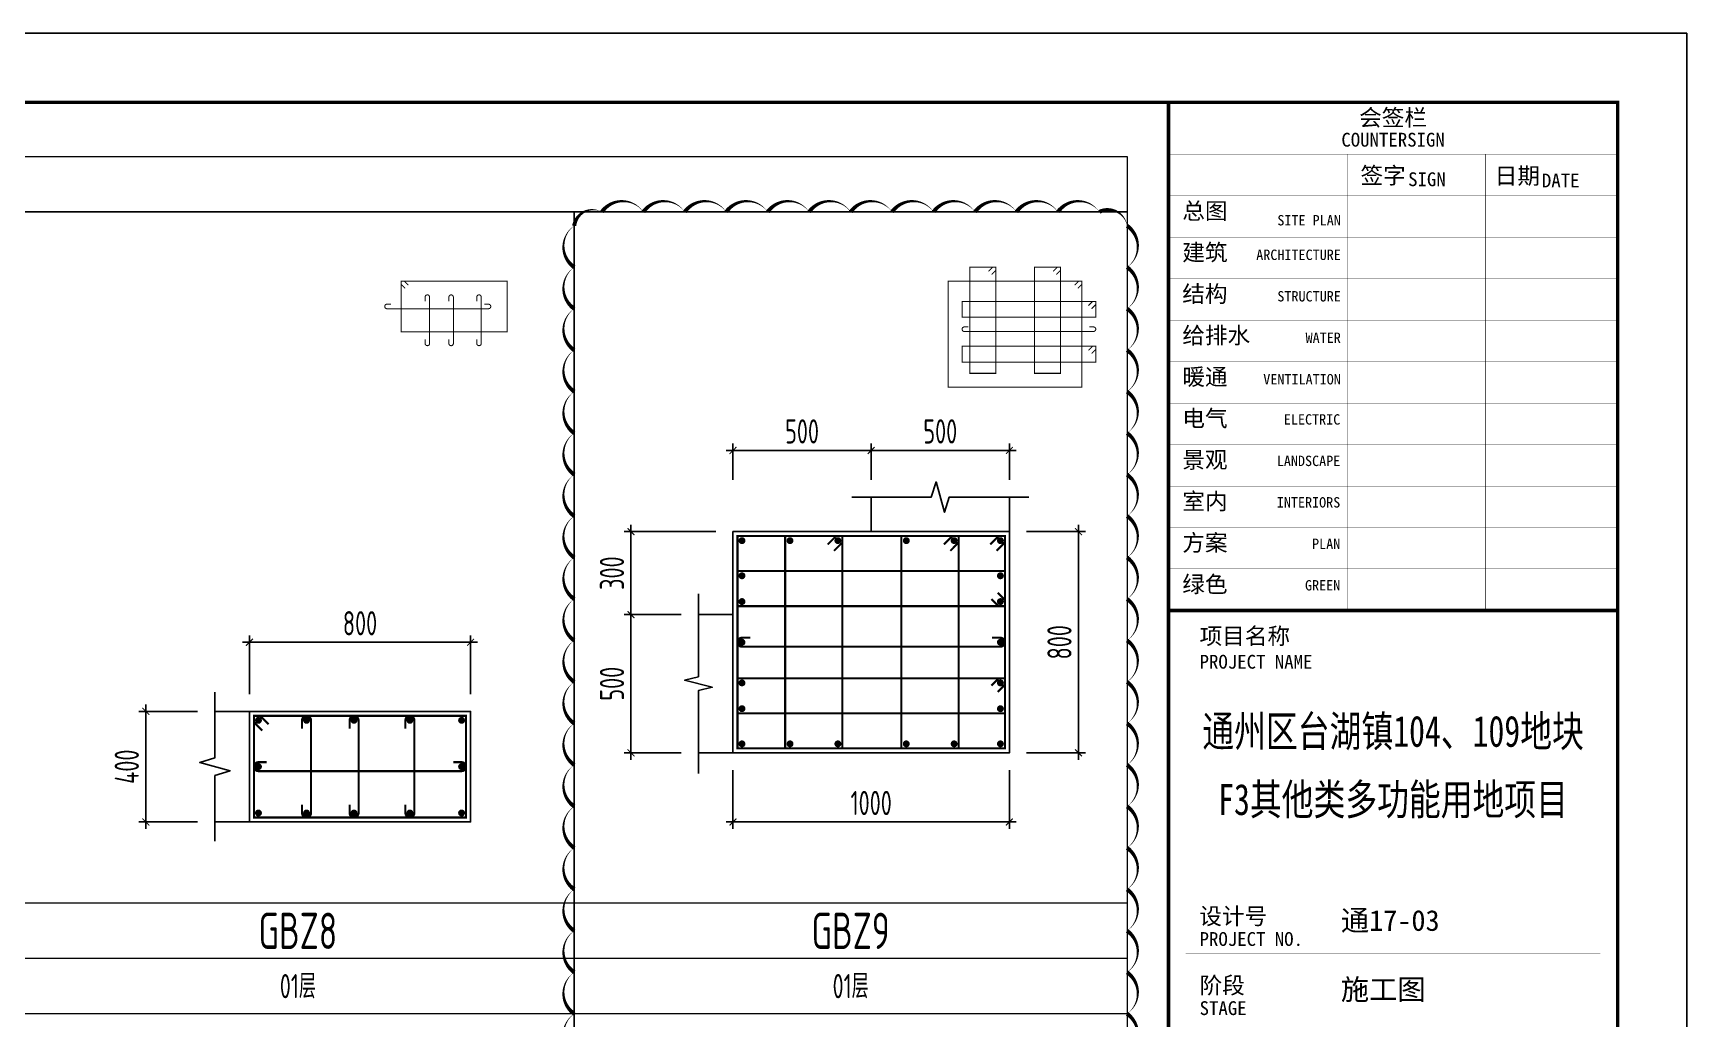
# Model space of a CAD drawing. Header units: millimetres. Extents: x -202076 to 1082610, y -439651 to 179350.
# Drawn here: x 237212 to 261145, y 62060 to 76322 of the extents above; entities that cross this region are included whole.
import ezdxf
from ezdxf.enums import TextEntityAlignment as Align

# ---------------------------------------------------------------- set-up
doc = ezdxf.new("R2010")
doc.units = ezdxf.units.MM
doc.header["$LTSCALE"] = 1000
for name, color, linetype in [('COLU_DE', 7, 'Continuous'), ('COLU_DE_DIM', 3, 'Continuous'), ('COLU_DE_REIN', 1, 'Continuous'), ('REIN', 1, 'Continuous'), ('THIN', 7, 'Continuous')]:
    doc.layers.add(name, color=color, linetype=linetype)
doc.layers.add('TAB', color=7, linetype='Continuous', lineweight=0)
doc.layers.add('TAB_TEXT', color=7, linetype='Continuous', lineweight=0)
doc.layers.add('外审审图修改位置', color=6, linetype='Continuous', plot=False)
doc.styles.add('TSSD_Dimension', font='tssdeng.shx', dxfattribs={"width": 0.7, "bigfont": 'hztxt.shx'})
doc.styles.add('TSSD_Rein', font='tssdeng.shx', dxfattribs={"width": 0.7, "bigfont": 'hztxt.shx'})
doc.styles.add('图签信息$0$华文细黑', font='STXIHEI.TTF', dxfattribs={"height": 10})
doc.dimstyles.new('TSSD_25_100', dxfattribs={"dimtxt": 350, "dimasz": 100, "dimexe": 100, "dimexo": 250, "dimgap": 100, "dimtad": 1, "dimdec": 0, "dimlfac": 0.25, "dimzin": 0, "dimdsep": 46, "dimtxsty": 'TSSD_Dimension', "dimblk": 'ARCHTICK', "dimblk1": 'ARCHTICK', "dimblk2": 'ARCHTICK', "dimcen": 0, "dimdle": 100, "dimclrt": 7, "dimadec": 0, "dimazin": 0, "dimtfac": 1, "dimtdec": 0, "dimtix": 1, "dimtmove": 2, "dimatfit": 3, "dimfxl": 1, "dimtolj": 1, "dimtzin": 0, "dimarcsym": 0})

# ---------------------------------------------------------------- blocks, each defined once
blk = doc.blocks.new('图框-A1')
for points, const_width in [([(0, 0), (841, 0), (841, 594), (0, 594)], 0.05), ([(766, 584), (25, 584), (25, 10), (766, 10)], 0.5)]:
    blk.add_lwpolyline(points, close=True, dxfattribs=dict(const_width=const_width))
blk = doc.blocks.new('_ARCHTICK')
at = {"color": 0, "linetype": 'ByBlock', "const_width": 0.15}
blk.add_lwpolyline([(-0.5, -0.5), (0.5, 0.5)], dxfattribs=at)
blk = doc.blocks.new('*D182')
at = {"layer": 'COLU_DE_DIM', "color": 0, "lineweight": -2, "transparency": 16777216}
for p, q in [((240243, 67509), (243643, 67509)), ((240343, 66759), (240343, 67609)), ((243543, 66759), (243543, 67609))]:
    blk.add_line(p, q, dxfattribs=at)
at = {"layer": 'Defpoints', "color": 0, "transparency": 16777216}
for p in [(243543, 67509), (240343, 66509), (243543, 66509)]:
    blk.add_point(p, dxfattribs=at)
at = {"layer": 'COLU_DE_DIM', "color": 0, "lineweight": -2, "transparency": 16777216, "xscale": 100, "yscale": 100, "zscale": 100, "rotation": 180}
blk.add_blockref('_ARCHTICK', (240343, 67509), dxfattribs=at)
at = {"layer": 'COLU_DE_DIM', "color": 0, "lineweight": -2, "transparency": 16777216, "xscale": 100, "yscale": 100, "zscale": 100}
blk.add_blockref('_ARCHTICK', (243543, 67509), dxfattribs=at)
at = {"layer": 'COLU_DE_DIM', "color": 7, "transparency": 16777216, "insert": (241943, 67784), "char_height": 350, "attachment_point": 5, "style": 'TSSD_Dimension'}
blk.add_mtext('\\A1;800', dxfattribs=at)
blk = doc.blocks.new('*D183')
at = {"layer": 'COLU_DE_DIM', "color": 0, "lineweight": -2, "transparency": 16777216}
for p, q in [((238843, 66609), (238843, 64809)), ((239593, 66509), (238743, 66509)), ((239593, 64909), (238743, 64909))]:
    blk.add_line(p, q, dxfattribs=at)
at = {"layer": 'Defpoints', "color": 0, "transparency": 16777216}
for p in [(239843, 66509), (238843, 64909), (239843, 64909)]:
    blk.add_point(p, dxfattribs=at)
at = {"layer": 'COLU_DE_DIM', "color": 0, "lineweight": -2, "transparency": 16777216, "xscale": 100, "yscale": 100, "zscale": 100}
for p, rotation in [((238843, 66509), 90), ((238843, 64909), 270)]:
    blk.add_blockref('_ARCHTICK', p, dxfattribs=dict(at, rotation=rotation))
at = {"layer": 'COLU_DE_DIM', "color": 7, "transparency": 16777216, "insert": (238568, 65709), "char_height": 350, "attachment_point": 5, "rotation": 90, "style": 'TSSD_Dimension'}
blk.add_mtext('\\A1;400', dxfattribs=at)
blk = doc.blocks.new('图签信息')
at = {"const_width": 0.5}
for points in [[(-65, 574), (-65, 500.5), (0, 500.5), (0, 574)], [(-65, 0), (0, 0), (0, 500.5), (-65, 500.5)]]:
    blk.add_lwpolyline(points, close=True, dxfattribs=at)
at = {"const_width": 0.05}
for points in [[(-65, 566.5), (0, 566.5)], [(-39.14, 566.5), (-39.14, 500.5)], [(-19.1, 566.5), (-19.1, 500.5)], [(-65, 560.5), (0, 560.5)], [(-65, 554.5), (0, 554.5)], [(-65, 548.5), (0, 548.5)], [(-65, 542.5), (0, 542.5)], [(-65, 536.5), (0, 536.5)], [(-65, 530.5), (0, 530.5)], [(-65, 524.5), (0, 524.5)], [(-65, 518.5), (0, 518.5)], [(-65, 512.5), (0, 512.5)], [(-65, 512.5), (0, 512.5)], [(-65, 506.5), (0, 506.5)], [(-65, 500.5), (0, 500.5)], [(-62.5, 450.87), (-2.5, 450.87)]]:
    blk.add_lwpolyline(points, dxfattribs=at)
at = {"style": '图签信息$0$华文细黑'}
for s, height, p in [('会签栏', 2.4, (-32.5, 573)), ('COUNTERSIGN', 2, (-32.5, 569.6))]:
    blk.add_text(s, height=height, dxfattribs=at).set_placement(p, align=Align.TOP_CENTER)
for s, height, p in [('签字', 2.4, (-37.22, 564.63)), ('日期', 2.4, (-17.79, 564.58)), ('SIGN', 2, (-30.32, 563.88)), ('DATE', 2, (-10.96, 563.7)), ('总图', 2.4, (-63, 559.5)), ('建筑', 2.4, (-63, 553.5)), ('结构', 2.4, (-63, 547.5)), ('给排水', 2.4, (-63, 541.5)), ('暖通', 2.4, (-63, 535.5)), ('电气', 2.4, (-63, 529.5)), ('景观', 2.4, (-63, 523.5)), ('室内', 2.4, (-63, 517.5)), ('方案', 2.4, (-63, 511.5)), ('绿色', 2.4, (-63, 505.5)), ('项目名称', 2.4, (-60.5, 498)), ('PROJECT NAME', 2, (-60.5, 494.08)), ('设计号', 2.4, (-60.54, 457.48)), ('PROJECT NO.', 2, (-60.5, 453.97)), ('阶段', 2.4, (-60.5, 447.47)), ('STAGE', 2, (-60.5, 443.97))]:
    blk.add_text(s, height=height, dxfattribs=at).set_placement(p, align=Align.TOP_LEFT)
for s, p in [('SITE PLAN', (-40.06, 557.7)), ('ARCHITECTURE', (-40.06, 552.7)), ('STRUCTURE', (-40.06, 546.7)), ('WATER', (-40.06, 540.7)), ('VENTILATION', (-40.06, 534.7)), ('ELECTRIC', (-40.14, 528.89)), ('LANDSCAPE', (-40.14, 522.89)), ('INTERIORS', (-40.14, 516.89)), ('PLAN', (-40.14, 510.89)), ('GREEN', (-40.14, 504.89))]:
    blk.add_text(s, height=1.5, dxfattribs=at).set_placement(p, align=Align.TOP_RIGHT)
at = {"color": 4, "style": '图签信息$0$华文细黑', "width": 0.75}
for s, p in [('通州区台湖镇104、109地块', (-32.5, 480.78)), ('F3其他类多功能用地项目', (-32.5, 470.91))]:
    blk.add_text(s, height=4.5, dxfattribs=at).set_placement(p, align=Align.CENTER)
at = {"color": 4, "ltscale": 0.001, "char_height": 3, "width": 58.4895, "attachment_point": 4, "style": '图签信息$0$华文细黑'}
for s, insert in [('通17-03', (-40.06, 455.51)), ('施工图', (-40.06, 445.51))]:
    blk.add_mtext(s, dxfattribs=dict(at, insert=insert))
blk = doc.blocks.new('图签-A1')
at = {"color": 2}
blk.add_blockref('图签信息', (0, 0), dxfattribs=at)
blk = doc.blocks.new('*D641')
at = {"layer": 'COLU_DE_DIM', "color": 0, "lineweight": -2, "transparency": 16777216}
for p, q in [((249340, 69859), (249340, 70384)), ((251340, 69859), (251340, 70384)), ((249240, 70284), (251440, 70284))]:
    blk.add_line(p, q, dxfattribs=at)
at = {"layer": 'Defpoints', "color": 0, "transparency": 16777216}
for p in [(251340, 70284), (249340, 69609), (251340, 69609)]:
    blk.add_point(p, dxfattribs=at)
at = {"layer": 'COLU_DE_DIM', "color": 0, "lineweight": -2, "transparency": 16777216, "xscale": 100, "yscale": 100, "zscale": 100, "rotation": 180}
blk.add_blockref('_ARCHTICK', (249340, 70284), dxfattribs=at)
at = {"layer": 'COLU_DE_DIM', "color": 0, "lineweight": -2, "transparency": 16777216, "xscale": 100, "yscale": 100, "zscale": 100}
blk.add_blockref('_ARCHTICK', (251340, 70284), dxfattribs=at)
at = {"layer": 'COLU_DE_DIM', "color": 7, "transparency": 16777216, "insert": (250340, 70559), "char_height": 350, "attachment_point": 5, "style": 'TSSD_Dimension'}
blk.add_mtext('\\A1;500', dxfattribs=at)
blk = doc.blocks.new('*D642')
at = {"layer": 'COLU_DE_DIM', "color": 0, "lineweight": -2, "transparency": 16777216}
for p, q in [((252340, 69209), (252340, 65809)), ((251590, 69109), (252440, 69109)), ((251590, 65909), (252440, 65909))]:
    blk.add_line(p, q, dxfattribs=at)
at = {"layer": 'Defpoints', "color": 0, "transparency": 16777216}
for p in [(251340, 69109), (251340, 65909), (252340, 65909)]:
    blk.add_point(p, dxfattribs=at)
at = {"layer": 'COLU_DE_DIM', "color": 0, "lineweight": -2, "transparency": 16777216, "xscale": 100, "yscale": 100, "zscale": 100}
for p, rotation in [((252340, 69109), 90), ((252340, 65909), 270)]:
    blk.add_blockref('_ARCHTICK', p, dxfattribs=dict(at, rotation=rotation))
at = {"layer": 'COLU_DE_DIM', "color": 7, "transparency": 16777216, "insert": (252065, 67509), "char_height": 350, "attachment_point": 5, "rotation": 90, "style": 'TSSD_Dimension'}
blk.add_mtext('\\A1;800', dxfattribs=at)
blk = doc.blocks.new('*D643')
at = {"layer": 'COLU_DE_DIM', "color": 0, "lineweight": -2, "transparency": 16777216}
for p, q in [((247340, 69859), (247340, 70384)), ((249340, 69859), (249340, 70384)), ((247240, 70284), (249440, 70284))]:
    blk.add_line(p, q, dxfattribs=at)
at = {"layer": 'Defpoints', "color": 0, "transparency": 16777216}
for p in [(249340, 70284), (247340, 69609), (249340, 69609)]:
    blk.add_point(p, dxfattribs=at)
at = {"layer": 'COLU_DE_DIM', "color": 0, "lineweight": -2, "transparency": 16777216, "xscale": 100, "yscale": 100, "zscale": 100, "rotation": 180}
blk.add_blockref('_ARCHTICK', (247340, 70284), dxfattribs=at)
at = {"layer": 'COLU_DE_DIM', "color": 0, "lineweight": -2, "transparency": 16777216, "xscale": 100, "yscale": 100, "zscale": 100}
blk.add_blockref('_ARCHTICK', (249340, 70284), dxfattribs=at)
at = {"layer": 'COLU_DE_DIM', "color": 7, "transparency": 16777216, "insert": (248340, 70559), "char_height": 350, "attachment_point": 5, "style": 'TSSD_Dimension'}
blk.add_mtext('\\A1;500', dxfattribs=at)
blk = doc.blocks.new('*D644')
at = {"layer": 'COLU_DE_DIM', "color": 0, "lineweight": -2, "transparency": 16777216}
for p, q in [((247340, 65659), (247340, 64809)), ((251340, 65659), (251340, 64809)), ((251440, 64909), (247240, 64909))]:
    blk.add_line(p, q, dxfattribs=at)
at = {"layer": 'Defpoints', "color": 0, "transparency": 16777216}
for p in [(247340, 65909), (251340, 65909), (247340, 64909)]:
    blk.add_point(p, dxfattribs=at)
at = {"layer": 'COLU_DE_DIM', "color": 0, "lineweight": -2, "transparency": 16777216, "xscale": 100, "yscale": 100, "zscale": 100, "rotation": 180}
blk.add_blockref('_ARCHTICK', (247340, 64909), dxfattribs=at)
at = {"layer": 'COLU_DE_DIM', "color": 0, "lineweight": -2, "transparency": 16777216, "xscale": 100, "yscale": 100, "zscale": 100}
blk.add_blockref('_ARCHTICK', (251340, 64909), dxfattribs=at)
at = {"layer": 'COLU_DE_DIM', "color": 7, "transparency": 16777216, "insert": (249340, 65184), "char_height": 350, "attachment_point": 5, "style": 'TSSD_Dimension'}
blk.add_mtext('\\A1;1000', dxfattribs=at)
blk = doc.blocks.new('*D645')
at = {"layer": 'COLU_DE_DIM', "color": 0, "lineweight": -2, "transparency": 16777216}
for p, q in [((245864, 65809), (245864, 68009)), ((246590, 67909), (245764, 67909)), ((246590, 65909), (245764, 65909))]:
    blk.add_line(p, q, dxfattribs=at)
at = {"layer": 'Defpoints', "color": 0, "transparency": 16777216}
for p in [(245864, 67909), (246840, 67909), (246840, 65909)]:
    blk.add_point(p, dxfattribs=at)
at = {"layer": 'COLU_DE_DIM', "color": 0, "lineweight": -2, "transparency": 16777216, "xscale": 100, "yscale": 100, "zscale": 100}
for p, rotation in [((245864, 67909), 90), ((245864, 65909), 270)]:
    blk.add_blockref('_ARCHTICK', p, dxfattribs=dict(at, rotation=rotation))
at = {"layer": 'COLU_DE_DIM', "color": 7, "transparency": 16777216, "insert": (245589, 66909), "char_height": 350, "attachment_point": 5, "rotation": 90, "style": 'TSSD_Dimension'}
blk.add_mtext('\\A1;500', dxfattribs=at)
blk = doc.blocks.new('*D646')
at = {"layer": 'COLU_DE_DIM', "color": 0, "lineweight": -2, "transparency": 16777216}
for p, q in [((245864, 67809), (245864, 69209)), ((247090, 69109), (245764, 69109)), ((246590, 67909), (245764, 67909))]:
    blk.add_line(p, q, dxfattribs=at)
at = {"layer": 'Defpoints', "color": 0, "transparency": 16777216}
for p in [(245864, 69109), (247340, 69109), (246840, 67909)]:
    blk.add_point(p, dxfattribs=at)
at = {"layer": 'COLU_DE_DIM', "color": 0, "lineweight": -2, "transparency": 16777216, "xscale": 100, "yscale": 100, "zscale": 100}
for p, rotation in [((245864, 69109), 90), ((245864, 67909), 270)]:
    blk.add_blockref('_ARCHTICK', p, dxfattribs=dict(at, rotation=rotation))
at = {"layer": 'COLU_DE_DIM', "color": 7, "transparency": 16777216, "insert": (245589, 68509), "char_height": 350, "attachment_point": 5, "rotation": 90, "style": 'TSSD_Dimension'}
blk.add_mtext('\\A1;300', dxfattribs=at)

msp = doc.modelspace()

# ---------------------------------------------------------------- linework, layer by layer
msp.add_lwpolyline([(261142.7, 16919), (261142.7, 76319), (177042.7, 76319), (177042.7, 16919)], close=True)
at = {"layer": 'COLU_DE'}
for points in [[(247340.4, 69109.3), (247340.4, 65909.3), (251340.4, 65909.3), (251340.4, 69109.3)], [(240342.7, 66509.3), (243542.7, 66509.3), (243542.7, 64909.3), (240342.7, 64909.3)]]:
    msp.add_lwpolyline(points, close=True, dxfattribs=at)
at = {"layer": 'COLU_DE_REIN'}
for points, const_width in [([(250766.9, 72934.3), (250766.9, 71399.3), (251143.6, 71399.3), (251143.6, 72934.3)], 15), ([(251701.9, 72934.3), (251701.9, 71399.3), (252078.6, 71399.3), (252078.6, 72934.3)], 15), ([(242536.8, 72734.3), (244071.8, 72734.3), (244071.8, 71999.3), (242536.8, 71999.3)], 15), ([(250455.2, 72734.3), (250455.2, 71199.3), (252390.2, 71199.3), (252390.2, 72734.3)], 15), ([(250655.2, 72440.3), (250655.2, 72210.4), (252590.2, 72210.4), (252590.2, 72440.3)], 15), ([(250655.2, 71790.5), (250655.2, 71560.6), (252590.2, 71560.6), (252590.2, 71790.5)], 15), ([(247405.4, 69044.3), (247405.4, 65974.3), (251275.4, 65974.3), (251275.4, 69044.3)], 30), ([(248095.2, 69044.3), (248095.2, 65974.3), (248923.1, 65974.3), (248923.1, 69044.3)], 30), ([(249778, 69044.3), (249778, 65974.3), (250605.8, 65974.3), (250605.8, 69044.3)], 30), ([(240407.7, 66444.3), (243477.7, 66444.3), (243477.7, 64974.3), (240407.7, 64974.3)], 30)]:
    msp.add_lwpolyline(points, close=True, dxfattribs=dict(at, const_width=const_width))
for points, const_width in [([(251037.6, 72874.3), (251097.6, 72934.3)], 15), ([(251143.6, 72888.3), (251083.6, 72828.3)], 15), ([(251972.6, 72874.3), (252032.6, 72934.3)], 15), ([(252078.6, 72888.3), (252018.6, 72828.3)], 15), ([(242596.8, 72628.3), (242536.8, 72688.3)], 15), ([(242582.8, 72734.3), (242642.7, 72674.3)], 15), ([(252284.3, 72674.3), (252344.3, 72734.3)], 15), ([(252390.2, 72688.3), (252330.3, 72628.3)], 15), ([(252484.3, 72380.3), (252544.3, 72440.3)], 15), ([(252590.2, 72394.3), (252530.3, 72334.3)], 15), ([(252484.3, 71730.5), (252544.3, 71790.5)], 15), ([(252590.2, 71744.5), (252530.3, 71684.5)], 15), ([(248711.2, 68924.3), (248831.1, 69044.3)], 30), ([(248923.1, 68952.3), (248803.1, 68832.3)], 30), ([(250393.9, 68924.3), (250513.9, 69044.3)], 30), ([(250605.8, 68952.3), (250485.9, 68832.3)], 30), ([(251063.5, 68924.3), (251183.5, 69044.3)], 30), ([(251275.4, 68952.3), (251155.5, 68832.3)], 30), ([(240527.6, 66232.3), (240407.7, 66352.3)], 30), ([(240499.6, 66444.3), (240619.6, 66324.3)], 30)]:
    msp.add_lwpolyline(points, dxfattribs=dict(at, const_width=const_width))
for points, const_width in [([(242884.9, 72441.8), (242884.9, 72501.8, -1), (242949.9, 72501.8), (242949.9, 71831.8, -1), (242884.9, 71831.8), (242884.9, 71891.8)], 15), ([(243228.9, 72441.8), (243228.9, 72501.8, -1), (243293.9, 72501.8), (243293.9, 71831.8, -1), (243228.9, 71831.8), (243228.9, 71891.8)], 15), ([(243632.8, 72441.8), (243632.8, 72501.8, -1), (243697.8, 72501.8), (243697.8, 71831.8, -1), (243632.8, 71831.8), (243632.8, 71891.8)], 15), ([(243742.9, 72399.3), (243802.9, 72399.3, -1), (243802.9, 72334.3), (242332.9, 72334.3, -1), (242332.9, 72399.3), (242392.9, 72399.3)], 15), ([(250747.7, 72070.2), (250687.7, 72070.2, 1), (250687.7, 72005.2), (252557.7, 72005.2, 1), (252557.7, 72070.2), (252497.7, 72070.2)], 15), ([(241104, 66259.3), (241104, 66379.3, -1), (241234, 66379.3), (241234, 65039.3, -1), (241104, 65039.3), (241104, 65159.3)], 30), ([(241791.8, 66259.3), (241791.8, 66379.3, -1), (241921.8, 66379.3), (241921.8, 65039.3, -1), (241791.8, 65039.3), (241791.8, 65159.3)], 30), ([(242599.7, 66259.3), (242599.7, 66379.3, -1), (242729.7, 66379.3), (242729.7, 65039.3, -1), (242599.7, 65039.3), (242599.7, 65159.3)], 30), ([(243292.7, 65774.3), (243412.7, 65774.3, -1), (243412.7, 65644.3), (240472.7, 65644.3, -1), (240472.7, 65774.3), (240592.7, 65774.3)], 30)]:
    msp.add_lwpolyline(points, format="xyb", dxfattribs=dict(at, const_width=const_width))
at = {"layer": 'COLU_DE_REIN', "const_width": 50}
for points in [[(247445.4, 68979.3, 1), (247495.4, 68979.3, 1)], [(248140.6, 68979.3, 1), (248190.6, 68979.3, 1)], [(248833.1, 68979.3, 1), (248883.1, 68979.3, 1)], [(249823.4, 68979.3, 1), (249873.4, 68979.3, 1)], [(250515.8, 68979.3, 1), (250565.8, 68979.3, 1)], [(251185.4, 68979.3, 1), (251235.4, 68979.3, 1)], [(247445.4, 68470.9, -1), (247495.4, 68470.9, -1)], [(251185.4, 68470.9, -1), (251235.4, 68470.9, -1)], [(247445.4, 68097.5, 1), (247495.4, 68097.5, 1)], [(251185.4, 68097.5, 1), (251235.4, 68097.5, 1)], [(247445.4, 67509.3, -1), (247495.4, 67509.3, -1)], [(251185.4, 67509.3, -1), (251235.4, 67509.3, -1)], [(247445.4, 66921, -1), (247495.4, 66921, -1)], [(251185.4, 66921, -1), (251235.4, 66921, -1)], [(247445.4, 66547.6, 1), (247495.4, 66547.6, 1)], [(251185.4, 66547.6, 1), (251235.4, 66547.6, 1)], [(241194, 66379.3, -1), (241144, 66379.3, -1)], [(241881.8, 66379.3, -1), (241831.8, 66379.3, -1)], [(242689.7, 66379.3, -1), (242639.7, 66379.3, -1)], [(247445.4, 66039.3, 1), (247495.4, 66039.3, 1)], [(248140.6, 66039.3, 1), (248190.6, 66039.3, 1)], [(248833.1, 66039.3, 1), (248883.1, 66039.3, 1)], [(249823.4, 66039.3, 1), (249873.4, 66039.3, 1)], [(250515.8, 66039.3, 1), (250565.8, 66039.3, 1)], [(251185.4, 66039.3, 1), (251235.4, 66039.3, 1)], [(241194, 65039.3, -1), (241144, 65039.3, -1)], [(241881.8, 65039.3, -1), (241831.8, 65039.3, -1)], [(242689.7, 65039.3, -1), (242639.7, 65039.3, -1)]]:
    msp.add_lwpolyline(points, format="xyb", close=True, dxfattribs=at)
at = {"layer": 'COLU_DE_REIN', "color": 3, "const_width": 50}
for points in [[(240497.7, 66379.3, -1), (240447.7, 66379.3, -1), (240497.7, 66379.3)], [(243437.7, 66379.3, -1), (243387.7, 66379.3, -1), (243437.7, 66379.3)], [(240497.7, 65709.3, -1), (240447.7, 65709.3, -1), (240497.7, 65709.3)], [(243437.7, 65709.3, -1), (243387.7, 65709.3, -1), (243437.7, 65709.3)], [(240497.7, 65039.3, -1), (240447.7, 65039.3, -1), (240497.7, 65039.3)], [(243437.7, 65039.3, -1), (243387.7, 65039.3, -1), (243437.7, 65039.3)]]:
    msp.add_lwpolyline(points, format="xyb", dxfattribs=at)
at = {"layer": 'REIN', "const_width": 30}
for points in [[(251275.4, 68031.4), (247405.4, 68031.4), (247405.4, 68539.4), (251275.4, 68539.4)], [(251275.4, 66987.1), (247405.4, 66987.1), (247405.4, 66479.1), (251275.4, 66479.1)]]:
    msp.add_lwpolyline(points, close=True, dxfattribs=at)
for points in [[(251275.4, 68123.3), (251171.5, 68227.2)], [(251079.6, 68135.3), (251183.6, 68031.4)], [(251079.6, 66883.2), (251183.6, 66987.1)], [(251275.4, 66895.2), (251171.5, 66791.3)]]:
    msp.add_lwpolyline(points, dxfattribs=at)
msp.add_lwpolyline([(247590.4, 67574.3), (247470.4, 67574.3, 1), (247470.4, 67444.3), (251210.4, 67444.3, 1), (251210.4, 67574.3), (251090.4, 67574.3)], format="xyb", dxfattribs=at)
at = {"layer": 'TAB'}
for p, q in [((253042.7, 63734.3), (179542.7, 63734.3)), ((253042.7, 62934.3), (179542.7, 62934.3)), ((253042.7, 62134.3), (179542.7, 62134.3))]:
    msp.add_line(p, q, dxfattribs=at)
for points in [[(179542.7, 74534.3), (253042.7, 74534.3), (253042.7, 73734.3), (179542.7, 73734.3)], [(237042.7, 73734.3), (245042.7, 73734.3), (245042.7, 60534.3), (237042.7, 60534.3)], [(245042.7, 73734.3), (253042.7, 73734.3), (253042.7, 60534.3), (245042.7, 60534.3)]]:
    msp.add_lwpolyline(points, close=True, dxfattribs=at)
at = {"layer": 'THIN'}
for p, q in [((249340.4, 69109.3), (249340.4, 69609.3)), ((251340.4, 69109.3), (251340.4, 69609.3)), ((247340.4, 67909.3), (246840.4, 67909.3)), ((240342.7, 66509.3), (239842.7, 66509.3)), ((247340.4, 65909.3), (246840.4, 65909.3)), ((240342.7, 64909.3), (239842.7, 64909.3))]:
    msp.add_line(p, q, dxfattribs=at)
for points in [[(249060.4, 69609.3), (250210.4, 69609.3), (250280.4, 69829.3), (250400.4, 69389.3), (250470.4, 69609.3), (251620.4, 69609.3)], [(246840.4, 68209.3), (246840.4, 67009.3), (246640.4, 66959.3), (247040.4, 66859.3), (246840.4, 66809.3), (246840.4, 65609.3)], [(239842.7, 64629.3), (239842.7, 65579.3), (240062.7, 65649.3), (239622.7, 65769.3), (239842.7, 65839.3), (239842.7, 66789.3)]]:
    msp.add_lwpolyline(points, dxfattribs=at)
at = {"layer": '外审审图修改位置'}
msp.add_lwpolyline([(253042.7, 61534.3, 0, 60, 0.5205671), (253042.7, 62134.3, 0, 60, 0.5205671), (253042.7, 62734.3, 0, 60, 0.5205671), (253042.7, 63334.3, 0, 60, 0.5205671), (253042.7, 63934.3, 0, 60, 0.5205671), (253042.7, 64534.3, 0, 60, 0.5205671), (253042.7, 65134.3, 0, 60, 0.5205671), (253042.7, 65734.3, 0, 60, 0.5205671), (253042.7, 66334.3, 0, 60, 0.5205671), (253042.7, 66934.3, 0, 60, 0.5205671), (253042.7, 67534.3, 0, 60, 0.5205671), (253042.7, 68134.3, 0, 60, 0.5205671), (253042.7, 68734.3, 0, 60, 0.5205671), (253042.7, 69334.3, 0, 60, 0.5205671), (253042.7, 69934.3, 0, 60, 0.5205671), (253042.7, 70534.3, 0, 60, 0.5205671), (253042.7, 71134.3, 0, 60, 0.5205671), (253042.7, 71734.3, 0, 60, 0.5205671), (253042.7, 72334.3, 0, 60, 0.5205671), (253042.7, 72934.3, 0, 60, 0.5205671), (253042.7, 73534.3, 0, 60, 0.5205671), (252642.7, 73734.3, 0, 60, 0.5205671), (252042.7, 73734.3, 0, 60, 0.5205671), (251442.7, 73734.3, 0, 60, 0.5205671), (250842.7, 73734.3, 0, 60, 0.5205671), (250242.7, 73734.3, 0, 60, 0.5205671), (249642.7, 73734.3, 0, 60, 0.5205671), (249042.7, 73734.3, 0, 60, 0.5205671), (248442.7, 73734.3, 0, 60, 0.5205671), (247842.7, 73734.3, 0, 60, 0.5205671), (247242.7, 73734.3, 0, 60, 0.5205671), (246642.7, 73734.3, 0, 60, 0.5205671), (246042.7, 73734.3, 0, 60, 0.5205671), (245442.7, 73734.3, 0, 60, 0.5205671), (245042.7, 73534.3, 0, 60, 0.5205671), (245042.7, 72934.3, 0, 60, 0.5205671), (245042.7, 72334.3, 0, 60, 0.5205671), (245042.7, 71734.3, 0, 60, 0.5205671), (245042.7, 71134.3, 0, 60, 0.5205671), (245042.7, 70534.3, 0, 60, 0.5205671), (245042.7, 69934.3, 0, 60, 0.5205671), (245042.7, 69334.3, 0, 60, 0.5205671), (245042.7, 68734.3, 0, 60, 0.5205671), (245042.7, 68134.3, 0, 60, 0.5205671), (245042.7, 67534.3, 0, 60, 0.5205671), (245042.7, 66934.3, 0, 60, 0.5205671), (245042.7, 66334.3, 0, 60, 0.5205671), (245042.7, 65734.3, 0, 60, 0.5205671), (245042.7, 65134.3, 0, 60, 0.5205671), (245042.7, 64534.3, 0, 60, 0.5205671), (245042.7, 63934.3, 0, 60, 0.5205671), (245042.7, 63334.3, 0, 60, 0.5205671), (245042.7, 62734.3, 0, 60, 0.5205671), (245042.7, 62134.3, 0, 60, 0.5205671), (245042.7, 61534.3, 0, 60, 0.5205671)], format="xyseb", dxfattribs=at)

# ---------------------------------------------------------------- block references
at = {"xscale": 100, "yscale": 100, "zscale": 100}
for name, p in [('图框-A1', (177042.7, 16919)), ('图签-A1', (260142.7, 17919))]:
    msp.add_blockref(name, p, dxfattribs=at)

# ---------------------------------------------------------------- texts
at = {"layer": 'TAB_TEXT', "style": 'TSSD_Rein', "width": 0.7}
for s, height, p in [('GBZ8', 525, (241042.7, 63334.3)), ('GBZ9', 525, (249042.7, 63334.3)), ('01层', 350, (241042.7, 62534.3)), ('01层', 350, (249042.7, 62534.3))]:
    msp.add_text(s, height=height, dxfattribs=at).set_placement(p, align=Align.MIDDLE_CENTER)

# ---------------------------------------------------------------- dimensions: what is measured, and where the dimension line sits
at = {"layer": 'COLU_DE_DIM'}
for base, p1, p2, picture, middle in [((249340.4, 70284.3), (247340.4, 69609.3), (249340.4, 69609.3), '*D643', (248340.4, 70559.3)), ((251340.4, 70284.3), (249340.4, 69609.3), (251340.4, 69609.3), '*D641', (250340.4, 70559.3)), ((243542.7, 67509.3), (240342.7, 66509.3), (243542.7, 66509.3), '*D182', (241942.7, 67784.3))]:
    dim = msp.add_linear_dim(base=base, p1=p1, p2=p2, dimstyle='TSSD_25_100', dxfattribs=at)
    dim.commit()
    dim.dimension.update_dxf_attribs({"geometry": picture, "text_midpoint": middle})
for base, p1, p2, angle, picture, middle in [((245863.8, 69109.3), (246840.4, 67909.3), (247340.4, 69109.3), 90, '*D646', (245588.8, 68509.3)), ((252340.4, 65909.3), (251340.4, 69109.3), (251340.4, 65909.3), 270, '*D642', (252065.4, 67509.3)), ((245863.8, 67909.3), (246840.4, 65909.3), (246840.4, 67909.3), 90, '*D645', (245588.8, 66909.3)), ((238842.7, 64909.3), (239842.7, 66509.3), (239842.7, 64909.3), 270, '*D183', (238567.7, 65709.3)), ((247340.4, 64909.3), (251340.4, 65909.3), (247340.4, 65909.3), 180, '*D644', (249340.4, 65184.3))]:
    dim = msp.add_linear_dim(base=base, p1=p1, p2=p2, angle=angle, dimstyle='TSSD_25_100', dxfattribs=at)
    dim.commit()
    dim.dimension.update_dxf_attribs({"geometry": picture, "text_midpoint": middle})

doc.saveas('drawing.dxf')
